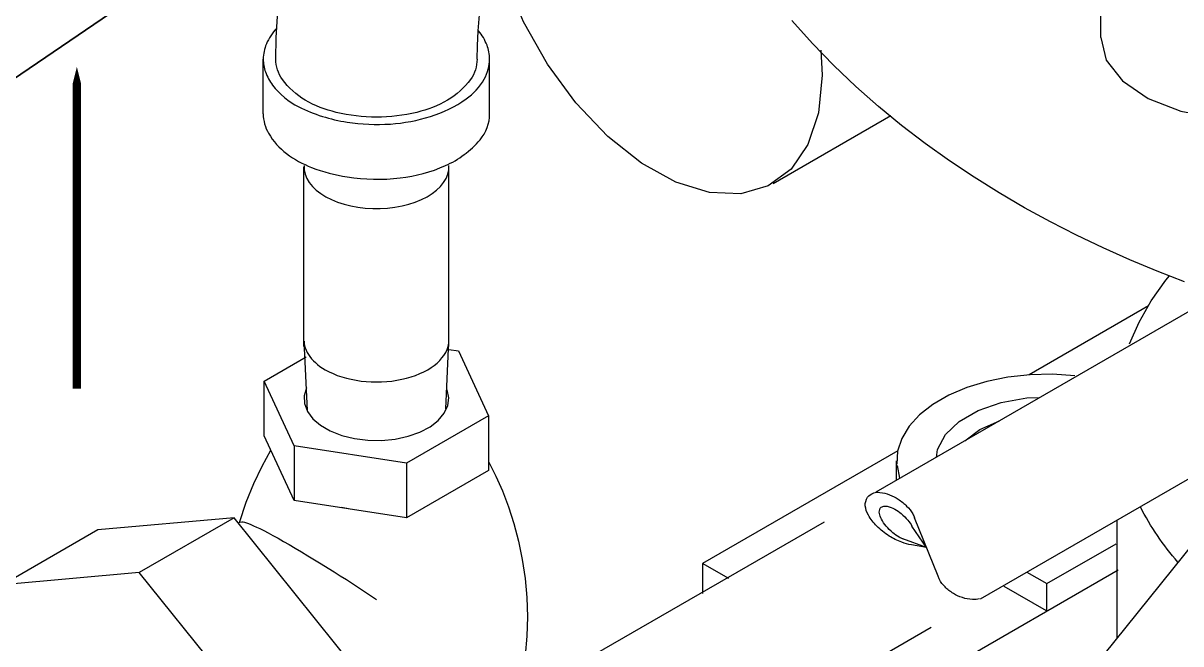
# Model space of a CAD drawing. Header units: centimetres. Extents: x 394264 to 551709, y 50011 to 59011.
# Drawn here: x 525396.7 to 525483, y 53833.8 to 53880.1 of the extents above; entities that cross this region are included whole.
import ezdxf

# ---------------------------------------------------------------- set-up
doc = ezdxf.new("R2010")
doc.units = ezdxf.units.CM
for name, color, linetype, lineweight in [('-M-YNGN-ZON3', 6, 'SP', 30), ('0-KRCN-DETAY-YAZI', 71, 'Continuous', 35), ('0-KRCN-YNG-CIHAZ', 4, 'Continuous', 30)]:
    doc.layers.add(name, color=color, linetype=linetype, lineweight=lineweight)
doc.styles.add('CIZGI', font='tahoma.ttf', dxfattribs={"width": 0.8, "oblique": 20})
doc.linetypes.add('SP', pattern='A,2,-0.1,["SP",CIZGI,S=0.14,R=0.2,X=0,Y=-0.07],-0.255', length=2.355)

# ---------------------------------------------------------------- blocks, each defined once
blk = doc.blocks.new('A$C66BCA59E')
at = {"layer": '0-KRCN-DETAY-YAZI'}
blk.add_line((796.468, -908.144, 2660.53), (529.062, -1089.906, 2660.53), dxfattribs=at)
at = {"layer": '0-KRCN-YNG-CIHAZ', "color": 31, "linetype": 'Continuous', "lineweight": -3, "extrusion": (0, 0.816497, 0.57735)}
for p, q in [((805.096, -954.269, 2660.53), (805.096, -944.144, 2660.53)), ((784.219, -955.227, 2660.53), (784.318, -957.096, 2660.53)), ((742.665, -959.967, 2731.63), (742.665, -955.885, 2731.63)), ((759.541, -959.967, 2731.63), (759.541, -955.885, 2731.63)), ((780.673, -965.153, 2660.53), (789.446, -960.088, 2660.53)), ((745.703, -977.304, 2769.773), (745.703, -963.913, 2769.773)), ((756.503, -977.304, 2769.773), (756.503, -963.913, 2769.773)), ((813.9, -973.413, 2773.548), (788.333, -988.174, 2783.541)), ((808.643, -974.295, 2858.058), (799.748, -979.43, 2856.326)), ((745.964, -982.075, 2762.789), (745.705, -976.924, 2769.119)), ((756.282, -981.957, 2762.621), (756.501, -976.924, 2769.119)), ((756.488, -977.55, 2786.419), (757.227, -977.65, 2784.731)), ((757.227, -977.65, 2784.731), (759.468, -982.48, 2784.731)), ((742.738, -979.892, 2784.731), (745.863, -978.087, 2787.179)), ((754.922, -979.046, 2769.119), (754.922, -979.046, 2769.119)), ((754.922, -979.046, 2769.119), (754.922, -979.046, 2769.119)), ((744.98, -984.721, 2784.731), (742.738, -979.892, 2784.731)), ((742.738, -983.974, 2784.731), (742.738, -979.892, 2784.731)), ((823.567, -980.302, 2770.064), (796.096, -996.163, 2781.611)), ((759.468, -982.48, 2784.731), (753.345, -986.015, 2784.731)), ((759.468, -982.48, 2784.731), (759.468, -986.562, 2784.731)), ((744.98, -988.804, 2784.731), (742.738, -983.974, 2784.731)), ((753.345, -986.015, 2784.731), (744.98, -984.721, 2784.731)), ((744.98, -984.721, 2784.731), (744.98, -988.804, 2784.731)), ((789.96, -985.082, 2856.326), (775.409, -993.483, 2856.326)), ((753.345, -986.015, 2784.731), (753.345, -990.098, 2784.731)), ((789.877, -987.312, 2855.51), (789.877, -985.848, 2856.326)), ((759.468, -986.562, 2784.731), (753.345, -990.098, 2784.731)), ((753.345, -990.098, 2784.731), (744.98, -988.804, 2784.731)), ((756.407, -988.33, 2784.731), (755.871, -988.611, 2784.731)), ((756.407, -988.33, 2784.731), (756.407, -988.33, 2784.731)), ((749.136, -989.447, 2784.731), (748.493, -989.328, 2784.731)), ((740.497, -990.082, 2784.731), (730.328, -990.99, 2784.731)), ((740.497, -990.082, 2784.731), (733.426, -994.164, 2784.731)), ((750.665, -1002.731, 2784.731), (740.497, -990.082, 2784.731)), ((740.808, -990.469, 2784.731), (740.917, -990.406, 2784.731)), ((740.912, -990.409, 2784.731), (741.073, -990.385, 2784.731)), ((784.469, -990.405, 2796.165), (766.585, -1000.73, 2808.498)), ((792.975, -994.442, 2801.874), (791.215, -990.088, 2795.716)), ((813.434, -990.184, 2803.254), (801.077, -1005.557, 2803.254)), ((806.282, -990.282, 2803.254), (806.282, -999.081, 2803.254)), ((730.328, -990.99, 2784.731), (723.257, -995.072, 2784.731)), ((792.109, -992.299, 2798.843), (791.022, -990.709, 2796.594)), ((792.109, -992.299, 2798.843), (790.349, -991.66, 2797.939)), ((792.109, -992.299, 2798.843), (790.978, -992.102, 2798.565)), ((801.077, -994.993, 2856.326), (806.232, -992.016, 2865.049)), ((775.409, -993.483, 2856.326), (775.409, -995.718, 2853.714)), ((777.366, -994.613, 2846.378), (775.409, -993.483, 2856.326)), ((785.955, -1005.765, 2856.326), (806.395, -993.964, 2878.658)), ((799.589, -994.134, 2861.578), (801.077, -994.993, 2856.326)), ((733.426, -994.164, 2784.731), (723.257, -995.072, 2784.731)), ((743.594, -1006.814, 2784.731), (733.426, -994.164, 2784.731)), ((801.077, -997.034, 2856.326), (801.077, -994.993, 2856.326)), ((797.86, -995.177, 2860.166), (801.02, -997.002, 2856.28)), ((792.455, -998.265, 2794.053), (763.121, -1015.201, 2811.932))]:
    blk.add_line(p, q, dxfattribs=at)
at = {"layer": '0-KRCN-YNG-CIHAZ', "color": 31, "linetype": 'Continuous', "lineweight": -3}
for p, q in [((808.858, -973.91, 2803.254), (809.943, -972.359, 2803.254)), ((809.943, -972.359, 2803.254), (810.209, -972.056, 2804.952)), ((807.959, -975.499, 2803.254), (808.858, -973.91, 2803.254)), ((807.249, -977.12, 2803.254), (807.959, -975.499, 2803.254)), ((799.823, -979.423, 2856.326), (798.178, -979.602, 2856.326)), ((801.495, -979.387, 2856.326), (799.823, -979.423, 2856.326)), ((803.159, -979.495, 2856.326), (801.495, -979.387, 2856.326)), ((796.598, -979.922, 2856.326), (795.118, -980.373, 2856.326)), ((798.178, -979.602, 2856.326), (796.598, -979.922, 2856.326)), ((745.887, -980.397, 2784.757), (745.717, -980.982, 2784.757)), ((745.717, -980.982, 2784.757), (745.741, -981.574, 2784.757)), ((756.502, -981.13, 2784.757), (756.38, -980.541, 2784.757)), ((756.429, -981.721, 2784.757), (756.502, -981.13, 2784.757)), ((793.771, -980.947, 2856.326), (792.587, -981.63, 2856.326)), ((795.118, -980.373, 2856.326), (793.771, -980.947, 2856.326)), ((745.741, -981.574, 2784.757), (745.96, -982.153, 2784.757)), ((756.163, -982.293, 2784.757), (756.429, -981.721, 2784.757)), ((792.587, -981.63, 2856.326), (791.593, -982.408, 2856.326)), ((745.96, -982.153, 2784.757), (746.364, -982.698, 2784.757)), ((746.364, -982.698, 2784.757), (746.939, -983.189, 2784.757)), ((755.099, -983.301, 2784.757), (755.714, -982.827, 2784.757)), ((755.714, -982.827, 2784.757), (756.163, -982.293, 2784.757)), ((791.593, -982.408, 2856.326), (790.811, -983.263, 2856.326)), ((746.939, -983.189, 2784.757), (747.665, -983.608, 2784.757)), ((747.665, -983.608, 2784.757), (748.515, -983.94, 2784.757)), ((753.463, -984.008, 2784.757), (754.339, -983.7, 2784.757)), ((754.339, -983.7, 2784.757), (755.099, -983.301, 2784.757)), ((790.811, -983.263, 2856.326), (790.258, -984.175, 2856.326)), ((748.515, -983.94, 2784.757), (749.459, -984.174, 2784.757)), ((749.459, -984.174, 2784.757), (750.462, -984.3, 2784.757)), ((750.462, -984.3, 2784.757), (751.489, -984.314, 2784.757)), ((751.489, -984.314, 2784.757), (752.501, -984.215, 2784.757)), ((752.501, -984.215, 2784.757), (753.463, -984.008, 2784.757)), ((790.258, -984.175, 2856.326), (789.947, -985.124, 2856.326)), ((789.947, -985.124, 2856.326), (789.884, -986.09, 2856.326)), ((789.915, -986.181, 2856.455), (790.102, -987.142, 2856.455))]:
    blk.add_line(p, q, dxfattribs=at)
at = {"layer": '0-KRCN-YNG-CIHAZ', "color": 31, "linetype": 'Continuous', "lineweight": -3, "extrusion": (-4.7e-15, -4.3e-15, -1)}
for p, q in [((797.674, -981.483, 2856.326), (799.582, -981.14, 2856.326)), ((799.582, -981.14, 2856.326), (800.507, -981.11, 2856.382)), ((795.963, -982.08, 2856.326), (797.674, -981.483, 2856.326)), ((793.516, -983.884, 2856.326), (794.55, -982.896, 2856.326)), ((794.55, -982.896, 2856.326), (795.963, -982.08, 2856.326)), ((792.921, -984.986, 2856.326), (793.516, -983.884, 2856.326)), ((792.84, -985.583, 2855.542), (792.921, -984.986, 2856.326))]:
    blk.add_line(p, q, dxfattribs=at)
at = {"layer": '0-KRCN-YNG-CIHAZ', "color": 31, "linetype": 'Continuous', "lineweight": -3, "extrusion": (-2.7e-15, -1.3e-15, -1)}
for p, q in [((796.075, -983.501, 2856.326), (797.54, -982.852, 2856.326)), ((794.951, -984.346, 2856.326), (796.075, -983.501, 2856.326))]:
    blk.add_line(p, q, dxfattribs=at)
at = {"layer": '0-KRCN-YNG-CIHAZ', "color": 31, "linetype": 'Continuous', "lineweight": -3, "extrusion": (1.038e-13, -4.163e-13, -1), "elevation": -2660.53}
blk.add_lwpolyline([(-811.342, -972.499), (-809.294, -971.706), (-807.269, -970.864), (-805.267, -969.971), (-803.29, -969.027), (-801.338, -968.029), (-799.413, -966.977), (-797.516, -965.869), (-795.65, -964.702), (-793.815, -963.476), (-792.014, -962.188), (-790.249, -960.835), (-788.522, -959.415), (-786.837, -957.927), (-785.197, -956.366), (-783.606, -954.731), (-782.069, -953.02)], dxfattribs=at)
at = {"layer": '0-KRCN-YNG-CIHAZ', "color": 31, "linetype": 'Continuous', "lineweight": -3, "elevation": 2731.63, "flags": 128}
for points in [[(743.603, -955.885), (743.635, -954.312), (743.727, -952.688), (743.875, -951.023), (744.076, -949.334), (744.327, -947.638), (744.626, -945.955), (744.968, -944.303), (745.353, -942.7), (745.779, -941.16), (746.248, -939.69), (746.702, -938.46), (747.211, -937.269)], [(758.603, -955.885), (758.624, -954.897), (758.687, -953.782), (758.794, -952.578), (758.944, -951.321), (759.133, -950.046), (759.356, -948.784), (759.608, -947.571), (759.879, -946.441), (760.159, -945.428), (760.432, -944.57), (760.648, -943.982), (760.818, -943.583)]]:
    blk.add_lwpolyline(points, dxfattribs=at)
at = {"layer": '0-KRCN-YNG-CIHAZ', "color": 31, "linetype": 'Continuous', "lineweight": -3}
for points, elevation in [([(784.318, -957.096), (784.054, -959.89), (783.272, -962.259), (782.006, -964.104), (780.309, -965.346), (778.254, -965.933), (775.928, -965.838), (773.429, -965.067), (770.865, -963.652), (768.343, -961.653), (765.971, -959.156), (763.85, -956.265), (762.07, -953.105), (760.707, -949.809), (759.817, -946.517), (759.44, -943.369), (759.548, -941.317)], 2660.53), ([(805.096, -954.269), (805.509, -955.96), (806.714, -957.519), (808.618, -958.825), (811.073, -959.776), (813.888, -960.299), (816.844, -960.353), (819.71, -959.933), (822.264, -959.073), (824.307, -957.838)], 2660.53), ([(745.705, -963.832), (745.719, -964.153), (745.79, -964.471), (745.918, -964.784), (746.1, -965.087), (746.336, -965.378), (746.622, -965.653), (746.956, -965.91), (747.334, -966.146), (747.751, -966.358), (748.204, -966.544), (748.688, -966.702), (749.198, -966.83), (749.728, -966.928), (750.272, -966.994), (750.825, -967.027), (751.381, -967.027), (751.935, -966.994), (752.479, -966.928), (753.009, -966.83), (753.518, -966.702), (754.002, -966.544), (754.455, -966.358), (754.873, -966.146), (755.251, -965.91), (755.584, -965.653), (755.87, -965.378), (756.106, -965.087), (756.289, -964.784), (756.416, -964.471), (756.487, -964.153), (756.501, -963.832)], 2769.773), ([(756.135, -977.974), (756.267, -977.755), (756.37, -977.531), (756.444, -977.303), (756.488, -977.073), (756.503, -976.842)], 2769.119), ([(756.135, -977.974), (756.267, -977.755), (756.37, -977.531), (756.444, -977.303), (756.488, -977.073), (756.503, -976.842)], 2769.119), ([(745.705, -976.924), (745.721, -977.092), (745.752, -977.26), (745.799, -977.427), (745.862, -977.592), (745.94, -977.755), (746.034, -977.916), (746.142, -978.073), (746.265, -978.226), (746.402, -978.375), (746.553, -978.52), (746.717, -978.66), (746.894, -978.795), (747.084, -978.924), (747.285, -979.046)], 2769.119), ([(754.922, -979.046), (755.176, -978.889), (755.411, -978.722), (755.625, -978.546), (755.818, -978.362), (755.988, -978.171), (756.135, -977.974)], 2769.119), ([(754.922, -979.046), (755.176, -978.889), (755.411, -978.722), (755.625, -978.546), (755.818, -978.362), (755.988, -978.171), (756.135, -977.974)], 2769.119), ([(747.285, -979.046), (747.567, -979.198), (747.867, -979.338), (748.184, -979.465), (748.515, -979.578), (748.86, -979.678), (749.216, -979.763), (749.582, -979.833), (749.955, -979.888), (750.335, -979.928), (750.718, -979.952), (751.103, -979.96), (751.489, -979.952), (751.872, -979.928), (752.251, -979.888), (752.625, -979.833), (752.99, -979.763), (753.347, -979.678), (753.691, -979.578), (754.023, -979.465), (754.339, -979.338), (754.64, -979.198), (754.922, -979.046)], 2769.119)]:
    blk.add_lwpolyline(points, dxfattribs=dict(at, elevation=elevation))
at = {"layer": '0-KRCN-YNG-CIHAZ', "color": 31, "linetype": 'Continuous', "lineweight": -3, "elevation": 2660.53}
blk.add_lwpolyline([(728.771, -956.467, 0, 5, 0), (728.771, -966.467, 0.6, 0.6, 0), (728.771, -980.467, 0.6, 0.6, 0)], format="xyseb", dxfattribs=at)
at = {"layer": '0-KRCN-YNG-CIHAZ', "color": 31, "linetype": 'Continuous', "lineweight": -3, "flags": 128}
for points, elevation in [([(743.651, -953.6, 0.084288), (742.897, -954.762, 0.102152), (742.665, -955.885, 0.086724), (742.833, -956.843, 0.075104), (743.366, -957.829, 0.116372), (745.311, -959.445, 0.077158), (748.919, -960.591)], 2731.63), ([(748.919, -960.591, 0.055514), (752.145, -960.728, 0.058994), (755.133, -960.165, 0.075981), (757.789, -958.863, 0.113477), (759.13, -957.387, 0.061164), (759.441, -956.628, 0.06687), (759.541, -955.885, 0.093893), (759.345, -954.85, 0.079549), (758.715, -953.782)], 2731.63), ([(758.603, -955.885, -0.156851), (758.117, -957.398, -0.106616), (756.407, -958.947, -0.072341), (754.115, -959.86, -0.058752), (751.103, -960.215, -0.058752), (748.092, -959.86, -0.072341), (745.8, -958.947, -0.106618), (744.09, -957.398, -0.156852), (743.603, -955.885)], 2731.63), ([(742.665, -959.967, 0.133666), (743.062, -961.423, 0.098879), (744.409, -962.933, 0.069327), (746.27, -963.966, 0.053726), (748.919, -964.673)], 2731.63), ([(748.919, -964.673, 0.067056), (752.867, -964.75, 0.075817), (756.24, -963.832, 0.112183), (758.827, -961.905, 0.178588), (759.541, -959.967)], 2731.63), ([(810.847, -993.391, -0.061651), (808.049, -989.262, -0.09812)], 2803.254)]:
    blk.add_lwpolyline(points, format="xyb", dxfattribs=dict(at, elevation=elevation))
at = {"layer": '0-KRCN-YNG-CIHAZ', "color": 31, "linetype": 'Continuous', "lineweight": -3, "extrusion": (1.53e-14, -5.5e-15, -1), "elevation": -2784.731}
blk.add_lwpolyline([(-740.884, -990.425), (-741.385, -988.924), (-741.956, -987.524), (-742.579, -986.231), (-743.238, -985.05)], dxfattribs=at)
at = {"layer": '0-KRCN-YNG-CIHAZ', "color": 31, "linetype": 'Continuous', "lineweight": -3, "extrusion": (-2.23e-14, -9.9e-15, -1), "elevation": -2784.731}
blk.add_lwpolyline([(-759.469, -985.931), (-759.996, -986.97), (-760.491, -988.084), (-760.946, -989.27), (-761.352, -990.523), (-761.698, -991.836), (-761.977, -993.199), (-762.183, -994.602), (-762.309, -996.033), (-762.353, -997.477), (-762.314, -998.922), (-762.192, -1000.354), (-761.99, -1001.759), (-761.714, -1003.124), (-761.371, -1004.44), (-760.969, -1005.696), (-760.516, -1006.886), (-759.947, -1008.164), (-759.337, -1009.342), (-758.701, -1010.418), (-758.052, -1011.393)], dxfattribs=at)
at = {"layer": '0-KRCN-YNG-CIHAZ', "color": 31, "linetype": 'Continuous', "lineweight": -3, "extrusion": (0, 0.816497, 0.57735), "elevation": 805.704}
for points in [[(-790.978, 2857.81, -0.071754), (-790.263, 2857.477, -0.065529), (-789.328, 2856.673, -0.051673), (-788.411, 2855.407, -0.051673), (-787.774, 2853.981, -0.065529), (-787.545, 2852.769, -0.104462), (-787.719, 2851.641, -0.173256), (-788.173, 2851.106, -0.173256)], [(-788.173, 2851.106, -0.181596), (-788.623, 2851.032, -0.102834), (-789.35, 2851.339, -0.062234), (-789.988, 2851.909, -0.048471), (-790.627, 2852.803, -0.048471), (-791.081, 2853.802, -0.038779), (-791.215, 2854.32, -0.102834)], [(-790.391, 2857.069, -0.054686), (-790.077, 2856.826, -0.050676), (-789.596, 2856.259, -0.038086), (-789.101, 2855.404, -0.038086), (-788.741, 2854.484, -0.050676), (-788.596, 2853.754, -0.094006), (-788.659, 2853.08, -0.213423), (-788.859, 2852.844, -0.213423)], [(-788.859, 2852.844, -0.213423), (-789.168, 2852.835, -0.094006), (-789.734, 2853.206, -0.050676), (-790.215, 2853.773, -0.038086), (-790.71, 2854.628, -0.031916), (-791.022, 2855.396, -0.050676)], [(-796.059, 2864.766, -0.159034), (-795.532, 2864.878, -0.106418), (-794.778, 2864.628, -0.07141), (-794.113, 2864.097, -0.057742), (-793.487, 2863.254, -0.057742), (-793.07, 2862.291, -0.036769), (-792.975, 2861.862, -0.106418)]]:
    blk.add_lwpolyline(points, format="xyb", dxfattribs=at)
at = {"layer": '0-KRCN-YNG-CIHAZ', "color": 31, "linetype": 'Continuous', "lineweight": -3, "extrusion": (4.96e-14, 2.618e-13, -1), "elevation": -2784.731}
blk.add_lwpolyline([(-741.073, -990.385), (-741.163, -990.397), (-741.276, -990.423), (-741.411, -990.464), (-741.568, -990.521), (-741.747, -990.592), (-741.946, -990.678), (-742.165, -990.779), (-742.404, -990.894)], dxfattribs=at)
at = {"layer": '0-KRCN-YNG-CIHAZ', "color": 31, "linetype": 'Continuous', "lineweight": -3, "extrusion": (5.53e-14, 1.082e-13, -1), "elevation": -2784.731}
blk.add_lwpolyline([(-742.404, -990.894), (-742.704, -991.044), (-743.032, -991.214), (-743.387, -991.405), (-743.768, -991.614), (-744.172, -991.841), (-744.599, -992.085)], dxfattribs=at)
at = {"layer": '0-KRCN-YNG-CIHAZ', "color": 31, "linetype": 'Continuous', "lineweight": -3, "extrusion": (-2.465e-13, -4.233e-13, -1), "elevation": -2784.731}
blk.add_lwpolyline([(-744.599, -992.085), (-745.047, -992.346), (-745.512, -992.621), (-745.992, -992.909), (-746.485, -993.208), (-746.989, -993.518), (-747.5, -993.836)], dxfattribs=at)
at = {"layer": '0-KRCN-YNG-CIHAZ', "color": 31, "linetype": 'Continuous', "lineweight": -3, "extrusion": (1.499e-13, 2.369e-13, -1), "elevation": -2784.731}
blk.add_lwpolyline([(-747.5, -993.836), (-747.951, -994.12), (-748.404, -994.407), (-748.859, -994.698), (-749.313, -994.992), (-749.765, -995.287), (-750.215, -995.584), (-750.662, -995.88), (-751.103, -996.177)], dxfattribs=at)

msp = doc.modelspace()

# ---------------------------------------------------------------- block references
at = {"layer": '-M-YNGN-ZON3'}
msp.add_blockref('A$C66BCA59E', (524671.913, 54833.28, -2010.945), dxfattribs=at)

doc.saveas('drawing.dxf')
